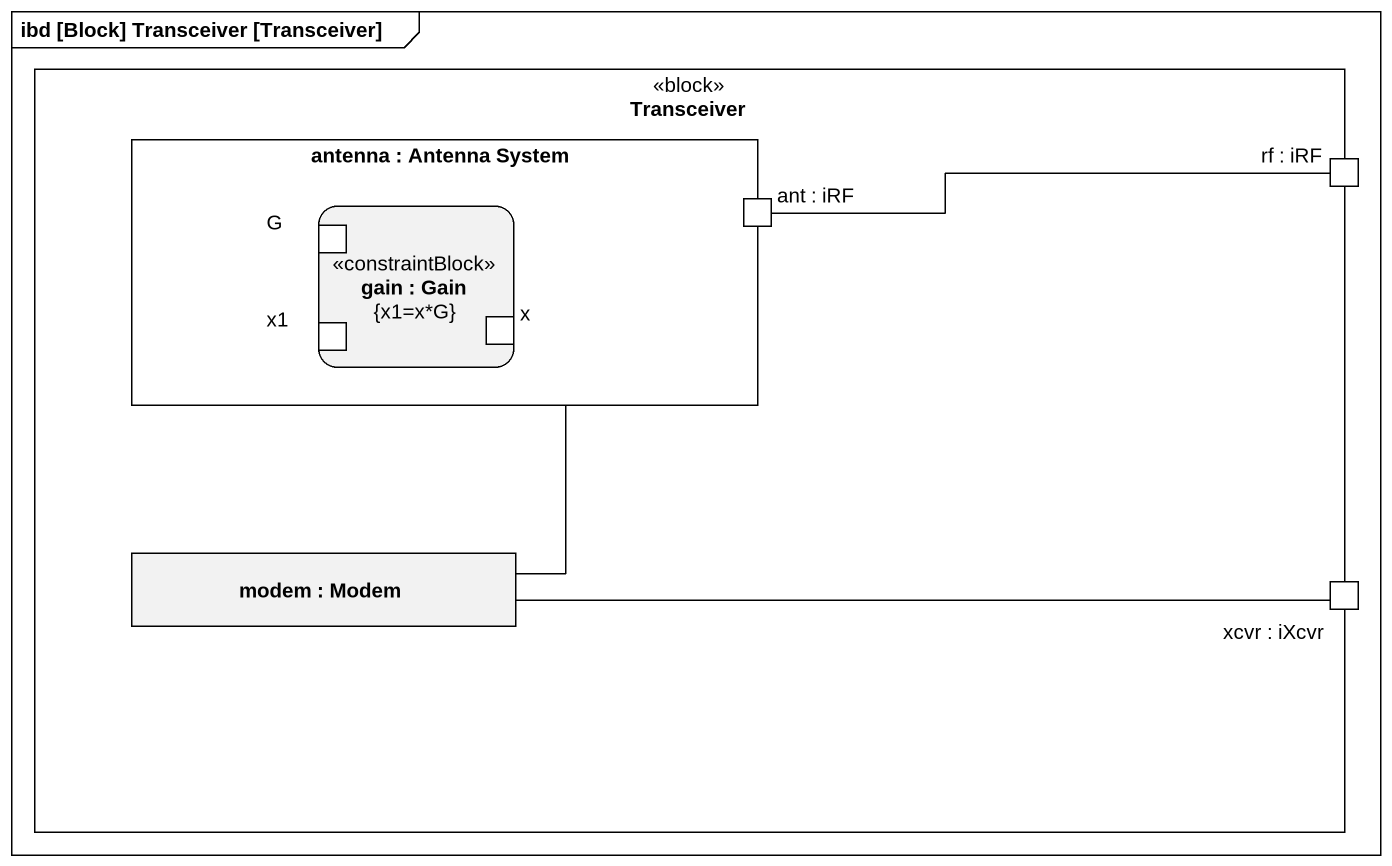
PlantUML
@startuml
mainframe ibd [Block] Transceiver [Transceiver]
rectangle Transceiver <<block>> {
  rectangle "antenna : Antenna System" as antenna {
    rectangle "gain : Gain\n{x1=x*G}" as gain <<constraintBlock>> {
      port G
      port x1
      port "x" as x_
    }
    port "ant : iRF" as ant_iRF
  }
  port "rf : iRF" as rf_iRF
  rectangle "modem : Modem" as modem
  port "xcvr : iXcvr" as xcvr_iXcvr
}
antenna -- modem
rf_iRF -left- ant_iRF
xcvr_iXcvr -left- modem
@enduml
